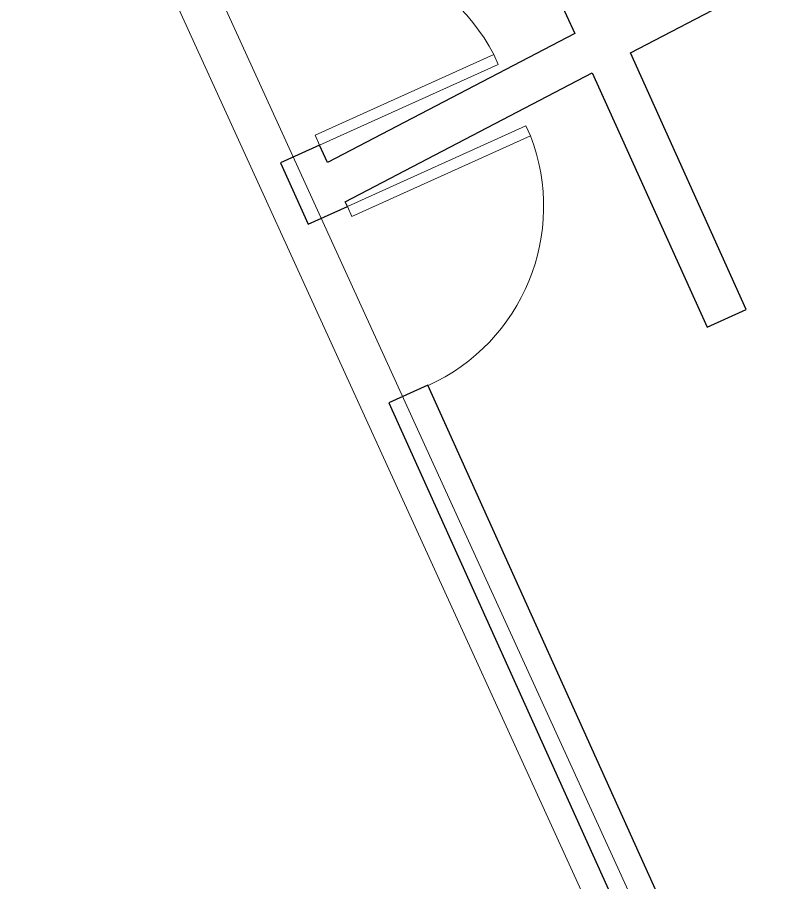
# Model space of a CAD drawing. Header units: metres. Extents: x -217 to -108, y -304 to -188.
# Drawn here: x -145.622 to -142.117, y -233.455 to -229.414 of the extents above; entities that cross this region are included whole.
import ezdxf

# ---------------------------------------------------------------- set-up
doc = ezdxf.new("R2010")
doc.units = ezdxf.units.M
for name, color, linetype, lineweight in [('A-DOOR', 31, 'Continuous', 9), ('A-FLOR', 192, 'Continuous', 9), ('A-WALL', 113, 'Continuous', 9)]:
    doc.layers.add(name, color=color, linetype=linetype, lineweight=lineweight)

# ---------------------------------------------------------------- blocks, each defined once
blk = doc.blocks.new('M_Simple-A ras - 0915 x 2134 mm-991781-Nivel 3')
at = {"layer": 'A-DOOR', "lineweight": 18}
for p, q in [((0.4065, 0.1), (0.4065, 1.0153)), ((0.4575, 1.0153), (0.4065, 1.0153)), ((0.4575, 0.1), (0.4575, 1.0153)), ((0.4575, 0.1), (0.4065, 0.1))]:
    blk.add_line(p, q, dxfattribs=at)
at = {"layer": 'A-DOOR'}
blk.add_arc((0.4575, 0.1), 0.9167, 93.1893, 180, dxfattribs=at)
blk = doc.blocks.new('M_Simple-A ras - 0915 x 2134 mm-989653-Nivel 3')
at = {"layer": 'A-DOOR', "lineweight": 18}
for p, q in [((0.4065, -0.1), (0.4065, -1.0153)), ((0.4575, -0.1), (0.4065, -0.1)), ((0.4575, -0.1), (0.4575, -1.0153)), ((0.4575, -1.0153), (0.4065, -1.0153))]:
    blk.add_line(p, q, dxfattribs=at)
at = {"layer": 'A-DOOR'}
blk.add_arc((0.4575, -0.1), 0.9167, 180, 266.8107, dxfattribs=at)

msp = doc.modelspace()

# ---------------------------------------------------------------- linework, layer by layer
at = {"layer": 'A-FLOR'}
msp.add_arc((-148.6429, -232.2808), 14.3165, 315.88297, 92.68728, dxfattribs=at)
at = {"layer": 'A-WALL', "lineweight": 25}
for p, q in [((-142.759, -229.5799), (-136.7806, -226.4592)), ((-143.7164, -227.9444), (-143.019, -229.49)), ((-143.019, -229.49), (-144.1733, -230.0926)), ((-142.218, -230.779), (-142.759, -229.5799)), ((-144.0909, -230.2752), (-142.9366, -229.6726)), ((-142.9366, -229.6726), (-142.4003, -230.8612)), ((-144.2103, -230.0107), (-144.3926, -230.093)), ((-144.1733, -230.0926), (-144.2103, -230.0107)), ((-144.3926, -230.093), (-144.2631, -230.3799)), ((-144.0808, -230.2976), (-144.0909, -230.2752)), ((-144.2631, -230.3799), (-144.0808, -230.2976)), ((-142.4003, -230.8612), (-142.218, -230.779)), ((-143.7045, -231.1316), (-143.8868, -231.2139)), ((-142.56, -233.6682), (-143.7045, -231.1316)), ((-143.8868, -231.2139), (-142.7095, -233.8232))]:
    msp.add_line(p, q, dxfattribs=at)
at = {"layer": 'A-WALL'}
for p, q in [((-145.815, -226.8167), (-141.9073, -235.3801)), ((-142.1266, -235.3813), (-145.9914, -226.912))]:
    msp.add_line(p, q, dxfattribs=at)
for radius, start, end in [(13.3748, 316.37791, 92.19234), (13.1748, 316.73141, 91.83884)]:
    msp.add_arc((-148.6073, -232.2647), radius, start, end, dxfattribs=at)

# ---------------------------------------------------------------- block references
at = {"layer": 'A-DOOR'}
for name, p, rotation in [('M_Simple-A ras - 0915 x 2134 mm-991781-Nivel 3', (-144.4896, -229.6348), 294.285125901406), ('M_Simple-A ras - 0915 x 2134 mm-989653-Nivel 3', (-143.9838, -230.7558), 114.285125901406)]:
    msp.add_blockref(name, p, dxfattribs=dict(at, rotation=rotation))

doc.saveas('drawing.dxf')
